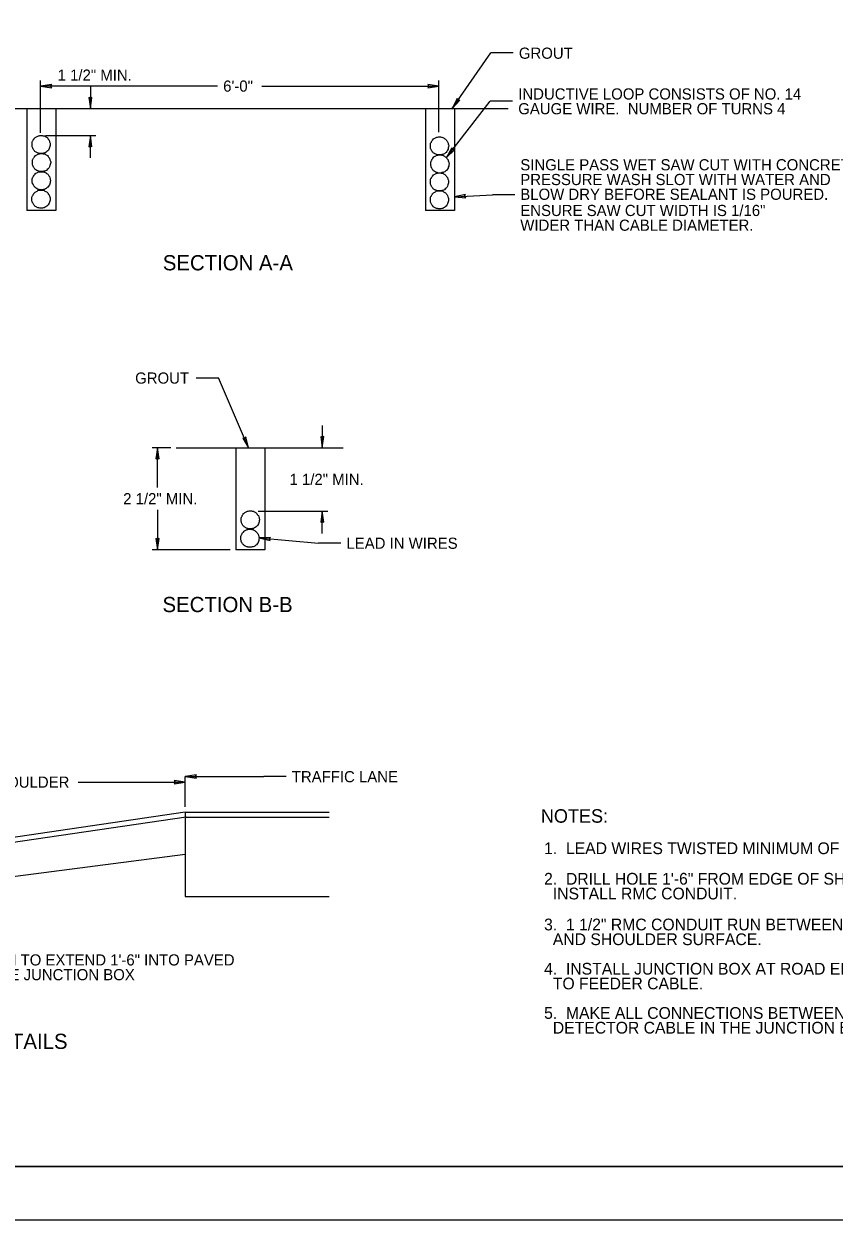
# Model space of a CAD drawing. Extents: x 507907 to 704973, y 495717 to 704964.
# Drawn here: x 508342.6 to 508570, y 495717 to 496052.9 of the extents above; entities that cross this region are included whole.
import ezdxf

# ---------------------------------------------------------------- set-up
doc = ezdxf.new("R2010")
doc.units = 0
doc.layers.add('1', color=7, linetype='Continuous')
doc.layers.add('41', color=7, linetype='Continuous')

msp = doc.modelspace()

# ---------------------------------------------------------------- linework, layer by layer
at = {"layer": '1'}
for p, q in [((508462.78, 496029.08), (508473.67, 496044.7)), ((508479.94, 496044.7), (508473.67, 496044.7)), ((508347.24, 496022.26), (508347.24, 496036.96)), ((508459.07, 496022.42), (508459.07, 496036.96)), ((508396.95, 496035.39), (508347.24, 496035.39)), ((508361.24, 496035.35), (508361.24, 496029.08)), ((508409.36, 496035.39), (508459.07, 496035.39)), ((508322.12, 496029.08), (508478.46, 496029.08)), ((508343.4, 496029.08), (508343.4, 496000.44)), ((508351.58, 496029.08), (508351.58, 496000.44)), ((508353.75, 496029.08), (508362.81, 496029.08)), ((508455.26, 496029.08), (508455.26, 496000.44)), ((508461.15, 496015.33), (508473.49, 496031.18)), ((508463.45, 496029.08), (508463.45, 496000.44)), ((508479.76, 496031.18), (508473.49, 496031.18)), ((508348.67, 496021.51), (508362.81, 496021.51)), ((508361.24, 496015.24), (508361.24, 496021.51)), ((508463.45, 496004.33), (508474.07, 496004.85)), ((508480.34, 496004.85), (508474.07, 496004.85)), ((508351.58, 496000.44), (508343.4, 496000.44)), ((508463.45, 496000.44), (508455.26, 496000.44)), ((508390.93, 495953.48), (508397.2, 495953.48)), ((508405.66, 495933.86), (508397.2, 495953.48)), ((508426.33, 495940.13), (508426.33, 495933.86)), ((508383.82, 495933.86), (508378.55, 495933.86)), ((508380.11, 495922.67), (508380.11, 495933.86)), ((508385.35, 495933.86), (508432.15, 495933.86)), ((508402.03, 495933.86), (508402.03, 495905.21)), ((508410.21, 495933.86), (508410.21, 495905.21)), ((508416.16, 495933.86), (508427.9, 495933.86)), ((508380.11, 495916.4), (508380.11, 495905.21)), ((508408.32, 495916.08), (508427.9, 495916.08)), ((508426.33, 495909.81), (508426.33, 495916.08)), ((508408.6, 495908.52), (508425.28, 495907.01)), ((508400.46, 495905.21), (508378.55, 495905.21)), ((508410.21, 495905.21), (508402.03, 495905.21)), ((508431.55, 495907.01), (508425.28, 495907.01)), ((508387.88, 495833.06), (508387.88, 495841.52)), ((508387.88, 495841.52), (508409.94, 495841.52)), ((508416.21, 495841.52), (508409.94, 495841.52)), ((508357.79, 495839.95), (508387.88, 495839.95)), ((508387.88, 495831.49), (508321.24, 495821.73)), ((508387.88, 495831.49), (508428.28, 495831.49)), ((508387.88, 495831.49), (508387.88, 495807.87)), ((508388.09, 495830.08), (508321.72, 495820.43)), ((508387.88, 495830.08), (508428.28, 495830.08)), ((508387.88, 495819.68), (508300.4, 495808.32)), ((508387.88, 495807.87), (508428.28, 495807.87)), ((508170.72, 495731.99), (509160.72, 495731.99)), ((509163.72, 495716.99), (508115.55, 495716.99))]:
    msp.add_line(p, q, dxfattribs=at)
for points in [[(508347.24, 496035.39), (508350.38, 496034.95), (508350.05, 496035.39), (508350.38, 496035.84)], [(508347.24, 496035.39), (508350.38, 496034.95), (508350.05, 496035.39), (508350.38, 496035.84)], [(508459.07, 496035.39), (508455.93, 496035.84), (508456.26, 496035.39), (508455.93, 496034.95)], [(508459.07, 496035.39), (508455.93, 496035.84), (508456.26, 496035.39), (508455.93, 496034.95)], [(508361.24, 496029.08), (508361.69, 496032.22), (508361.24, 496031.89), (508360.79, 496032.22)], [(508462.78, 496029.08), (508464.95, 496031.4), (508464.39, 496031.38), (508464.21, 496031.92)], [(508347.44, 496016.45), (508347.3, 496016.45), (508347.05, 496016.45), (508346.85, 496016.5), (508346.7, 496016.55), (508346.56, 496016.55), (508346.36, 496016.65), (508346.21, 496016.75), (508346.07, 496016.8), (508345.87, 496016.94), (508345.68, 496017.04), (508345.57, 496017.24), (508345.47, 496017.29), (508345.38, 496017.44), (508345.28, 496017.59), (508345.18, 496017.73), (508345.08, 496017.98), (508344.99, 496018.12), (508344.94, 496018.32), (508344.89, 496018.51), (508344.89, 496018.71), (508344.89, 496018.86), (508344.89, 496019), (508344.89, 496019.2), (508344.89, 496019.3), (508344.89, 496019.5), (508344.94, 496019.74), (508345.03, 496019.94), (508345.13, 496020.04), (508345.18, 496020.23), (508345.23, 496020.34), (508345.38, 496020.48), (508345.43, 496020.58), (508345.47, 496020.73), (508345.57, 496020.73), (508345.77, 496020.97), (508345.92, 496021.07), (508346.12, 496021.17), (508346.31, 496021.27), (508346.46, 496021.36), (508346.65, 496021.46), (508346.85, 496021.46), (508347.1, 496021.51), (508347.34, 496021.51), (508347.59, 496021.51), (508347.74, 496021.51), (508347.93, 496021.46), (508348.08, 496021.46), (508348.32, 496021.41), (508348.52, 496021.27), (508348.77, 496021.17), (508348.92, 496021.02), (508349.11, 496020.92), (508349.31, 496020.73), (508349.4, 496020.53), (508349.55, 496020.34), (508349.7, 496020.18), (508349.8, 496019.79), (508349.9, 496019.6), (508349.95, 496019.35), (508350, 496019.15), (508350, 496018.95), (508349.95, 496018.71), (508349.9, 496018.42), (508349.8, 496018.12), (508349.7, 496017.83), (508349.45, 496017.44), (508349.26, 496017.19), (508349.06, 496017.04), (508348.82, 496016.8), (508348.57, 496016.7), (508348.32, 496016.55), (508348.08, 496016.55), (508347.83, 496016.45), (508347.59, 496016.45)], [(508361.24, 496021.51), (508360.79, 496018.37), (508361.24, 496018.7), (508361.69, 496018.37)], [(508361.24, 496021.51), (508360.79, 496018.37), (508361.24, 496018.7), (508361.69, 496018.37)], [(508459.26, 496016.05), (508459.11, 496016.05), (508458.86, 496016.05), (508458.67, 496016.1), (508458.52, 496016.15), (508458.38, 496016.15), (508458.17, 496016.25), (508458.03, 496016.34), (508457.88, 496016.39), (508457.68, 496016.54), (508457.49, 496016.64), (508457.39, 496016.84), (508457.29, 496016.89), (508457.19, 496017.03), (508457.1, 496017.18), (508457, 496017.33), (508456.9, 496017.57), (508456.8, 496017.72), (508456.75, 496017.92), (508456.7, 496018.12), (508456.7, 496018.31), (508456.7, 496018.46), (508456.7, 496018.61), (508456.7, 496018.8), (508456.7, 496018.9), (508456.7, 496019.09), (508456.75, 496019.34), (508456.85, 496019.54), (508456.95, 496019.64), (508457, 496019.83), (508457.05, 496019.93), (508457.19, 496020.08), (508457.24, 496020.18), (508457.29, 496020.32), (508457.39, 496020.32), (508457.59, 496020.57), (508457.73, 496020.67), (508457.93, 496020.76), (508458.12, 496020.87), (508458.28, 496020.97), (508458.47, 496021.06), (508458.67, 496021.06), (508458.91, 496021.11), (508459.16, 496021.11), (508459.4, 496021.11), (508459.55, 496021.11), (508459.75, 496021.06), (508459.9, 496021.06), (508460.14, 496021.01), (508460.34, 496020.87), (508460.58, 496020.76), (508460.73, 496020.62), (508460.92, 496020.52), (508461.12, 496020.32), (508461.22, 496020.13), (508461.37, 496019.93), (508461.52, 496019.78), (508461.62, 496019.39), (508461.71, 496019.19), (508461.76, 496018.95), (508461.81, 496018.75), (508461.81, 496018.56), (508461.76, 496018.31), (508461.71, 496018.02), (508461.62, 496017.72), (508461.52, 496017.43), (508461.27, 496017.03), (508461.07, 496016.79), (508460.88, 496016.64), (508460.63, 496016.39), (508460.39, 496016.3), (508460.14, 496016.15), (508459.9, 496016.15), (508459.65, 496016.05), (508459.4, 496016.05)], [(508347.54, 496011.4), (508347.4, 496011.4), (508347.15, 496011.4), (508346.95, 496011.45), (508346.8, 496011.5), (508346.66, 496011.5), (508346.46, 496011.59), (508346.31, 496011.69), (508346.17, 496011.74), (508345.97, 496011.89), (508345.77, 496011.98), (508345.67, 496012.18), (508345.57, 496012.23), (508345.48, 496012.38), (508345.38, 496012.53), (508345.28, 496012.68), (508345.18, 496012.92), (508345.08, 496013.07), (508345.04, 496013.26), (508344.99, 496013.46), (508344.99, 496013.65), (508344.99, 496013.8), (508344.99, 496013.95), (508344.99, 496014.15), (508344.99, 496014.25), (508344.99, 496014.44), (508345.04, 496014.69), (508345.13, 496014.88), (508345.23, 496014.98), (508345.28, 496015.18), (508345.33, 496015.28), (508345.48, 496015.43), (508345.52, 496015.53), (508345.57, 496015.67), (508345.67, 496015.67), (508345.87, 496015.92), (508346.02, 496016.01), (508346.22, 496016.11), (508346.41, 496016.21), (508346.56, 496016.31), (508346.75, 496016.41), (508346.95, 496016.41), (508347.2, 496016.45), (508347.44, 496016.45), (508347.69, 496016.45), (508347.83, 496016.45), (508348.03, 496016.41), (508348.18, 496016.41), (508348.42, 496016.36), (508348.62, 496016.21), (508348.87, 496016.11), (508349.01, 496015.96), (508349.21, 496015.87), (508349.4, 496015.67), (508349.5, 496015.48), (508349.65, 496015.28), (508349.8, 496015.13), (508349.9, 496014.73), (508350, 496014.54), (508350.05, 496014.3), (508350.1, 496014.1), (508350.1, 496013.9), (508350.05, 496013.65), (508350, 496013.36), (508349.9, 496013.07), (508349.8, 496012.77), (508349.55, 496012.38), (508349.36, 496012.13), (508349.16, 496011.98), (508348.92, 496011.74), (508348.67, 496011.64), (508348.42, 496011.5), (508348.18, 496011.5), (508347.93, 496011.4), (508347.69, 496011.4)], [(508459.35, 496010.99), (508459.21, 496010.99), (508458.96, 496010.99), (508458.76, 496011.04), (508458.62, 496011.09), (508458.47, 496011.09), (508458.27, 496011.18), (508458.12, 496011.28), (508457.98, 496011.33), (508457.78, 496011.48), (508457.59, 496011.58), (508457.49, 496011.78), (508457.39, 496011.83), (508457.29, 496011.97), (508457.2, 496012.12), (508457.09, 496012.26), (508456.99, 496012.51), (508456.9, 496012.66), (508456.85, 496012.86), (508456.8, 496013.06), (508456.8, 496013.25), (508456.8, 496013.4), (508456.8, 496013.54), (508456.8, 496013.74), (508456.8, 496013.84), (508456.8, 496014.03), (508456.85, 496014.28), (508456.94, 496014.48), (508457.04, 496014.58), (508457.09, 496014.77), (508457.14, 496014.87), (508457.29, 496015.02), (508457.34, 496015.11), (508457.39, 496015.26), (508457.49, 496015.26), (508457.68, 496015.5), (508457.83, 496015.61), (508458.03, 496015.71), (508458.22, 496015.81), (508458.37, 496015.9), (508458.57, 496016), (508458.76, 496016), (508459.01, 496016.05), (508459.26, 496016.05), (508459.5, 496016.05), (508459.65, 496016.05), (508459.84, 496016), (508459.99, 496016), (508460.24, 496015.95), (508460.43, 496015.81), (508460.68, 496015.71), (508460.83, 496015.55), (508461.02, 496015.46), (508461.22, 496015.26), (508461.31, 496015.06), (508461.47, 496014.87), (508461.62, 496014.72), (508461.71, 496014.33), (508461.81, 496014.13), (508461.86, 496013.89), (508461.91, 496013.69), (508461.91, 496013.49), (508461.86, 496013.25), (508461.81, 496012.96), (508461.71, 496012.66), (508461.62, 496012.36), (508461.37, 496011.97), (508461.17, 496011.73), (508460.97, 496011.58), (508460.73, 496011.33), (508460.48, 496011.23), (508460.24, 496011.09), (508459.99, 496011.09), (508459.74, 496010.99), (508459.5, 496010.99)], [(508461.15, 496015.33), (508463.43, 496017.53), (508462.87, 496017.54), (508462.73, 496018.08)], [(508461.15, 496015.33), (508463.43, 496017.53), (508462.87, 496017.54), (508462.73, 496018.08)], [(508347.5, 496006.3), (508347.35, 496006.3), (508347.1, 496006.3), (508346.9, 496006.35), (508346.76, 496006.4), (508346.61, 496006.4), (508346.42, 496006.5), (508346.27, 496006.6), (508346.12, 496006.65), (508345.92, 496006.8), (508345.73, 496006.89), (508345.63, 496007.09), (508345.53, 496007.14), (508345.43, 496007.28), (508345.34, 496007.43), (508345.24, 496007.58), (508345.14, 496007.82), (508345.04, 496007.97), (508344.99, 496008.17), (508344.94, 496008.37), (508344.94, 496008.56), (508344.94, 496008.71), (508344.94, 496008.85), (508344.94, 496009.05), (508344.94, 496009.15), (508344.94, 496009.34), (508344.99, 496009.6), (508345.09, 496009.79), (508345.19, 496009.89), (508345.24, 496010.08), (508345.29, 496010.18), (508345.43, 496010.33), (508345.48, 496010.43), (508345.53, 496010.57), (508345.63, 496010.57), (508345.82, 496010.82), (508345.97, 496010.92), (508346.17, 496011.02), (508346.37, 496011.12), (508346.51, 496011.21), (508346.71, 496011.31), (508346.9, 496011.31), (508347.15, 496011.36), (508347.4, 496011.36), (508347.64, 496011.36), (508347.79, 496011.36), (508347.99, 496011.31), (508348.13, 496011.31), (508348.38, 496011.26), (508348.58, 496011.12), (508348.82, 496011.02), (508348.97, 496010.87), (508349.17, 496010.77), (508349.36, 496010.57), (508349.46, 496010.38), (508349.61, 496010.18), (508349.75, 496010.04), (508349.85, 496009.64), (508349.95, 496009.45), (508350, 496009.2), (508350.05, 496009), (508350.05, 496008.81), (508350, 496008.56), (508349.95, 496008.27), (508349.85, 496007.97), (508349.75, 496007.68), (508349.51, 496007.28), (508349.31, 496007.04), (508349.12, 496006.89), (508348.87, 496006.65), (508348.62, 496006.54), (508348.38, 496006.4), (508348.13, 496006.4), (508347.89, 496006.3), (508347.64, 496006.3)], [(508459.24, 496005.96), (508459.1, 496005.96), (508458.85, 496005.96), (508458.66, 496006.01), (508458.51, 496006.06), (508458.36, 496006.06), (508458.16, 496006.16), (508458.01, 496006.26), (508457.87, 496006.31), (508457.67, 496006.45), (508457.48, 496006.56), (508457.38, 496006.75), (508457.28, 496006.8), (508457.18, 496006.95), (508457.08, 496007.09), (508456.99, 496007.24), (508456.89, 496007.49), (508456.79, 496007.63), (508456.74, 496007.83), (508456.69, 496008.03), (508456.69, 496008.23), (508456.69, 496008.37), (508456.69, 496008.52), (508456.69, 496008.71), (508456.69, 496008.81), (508456.69, 496009.01), (508456.74, 496009.25), (508456.84, 496009.45), (508456.94, 496009.55), (508456.99, 496009.75), (508457.04, 496009.84), (508457.18, 496009.99), (508457.23, 496010.09), (508457.28, 496010.24), (508457.38, 496010.24), (508457.57, 496010.48), (508457.72, 496010.58), (508457.92, 496010.68), (508458.11, 496010.78), (508458.26, 496010.88), (508458.46, 496010.98), (508458.66, 496010.98), (508458.9, 496011.03), (508459.14, 496011.03), (508459.39, 496011.03), (508459.54, 496011.03), (508459.74, 496010.98), (508459.88, 496010.98), (508460.13, 496010.93), (508460.33, 496010.78), (508460.57, 496010.68), (508460.72, 496010.53), (508460.91, 496010.43), (508461.11, 496010.24), (508461.2, 496010.04), (508461.36, 496009.84), (508461.5, 496009.7), (508461.6, 496009.31), (508461.7, 496009.11), (508461.75, 496008.86), (508461.8, 496008.67), (508461.8, 496008.47), (508461.75, 496008.23), (508461.7, 496007.93), (508461.6, 496007.63), (508461.5, 496007.34), (508461.26, 496006.95), (508461.06, 496006.7), (508460.86, 496006.56), (508460.62, 496006.31), (508460.37, 496006.21), (508460.13, 496006.06), (508459.88, 496006.06), (508459.64, 496005.96), (508459.39, 496005.96)], [(508347.41, 496001.12), (508347.26, 496001.12), (508347.01, 496001.12), (508346.82, 496001.17), (508346.67, 496001.21), (508346.52, 496001.21), (508346.32, 496001.31), (508346.18, 496001.42), (508346.03, 496001.47), (508345.84, 496001.61), (508345.64, 496001.71), (508345.54, 496001.91), (508345.44, 496001.95), (508345.35, 496002.1), (508345.25, 496002.25), (508345.15, 496002.39), (508345.05, 496002.64), (508344.95, 496002.79), (508344.9, 496002.99), (508344.85, 496003.18), (508344.85, 496003.38), (508344.85, 496003.52), (508344.85, 496003.67), (508344.85, 496003.87), (508344.85, 496003.96), (508344.85, 496004.17), (508344.9, 496004.41), (508345, 496004.61), (508345.1, 496004.71), (508345.15, 496004.9), (508345.2, 496005), (508345.35, 496005.15), (508345.4, 496005.24), (508345.44, 496005.39), (508345.54, 496005.39), (508345.74, 496005.64), (508345.89, 496005.74), (508346.08, 496005.83), (508346.28, 496005.93), (508346.42, 496006.03), (508346.62, 496006.13), (508346.82, 496006.13), (508347.06, 496006.18), (508347.31, 496006.18), (508347.55, 496006.18), (508347.7, 496006.18), (508347.9, 496006.13), (508348.05, 496006.13), (508348.29, 496006.08), (508348.49, 496005.93), (508348.73, 496005.83), (508348.88, 496005.69), (508349.08, 496005.59), (508349.27, 496005.39), (508349.37, 496005.19), (508349.52, 496005), (508349.67, 496004.85), (508349.77, 496004.46), (508349.87, 496004.26), (508349.91, 496004.01), (508349.96, 496003.82), (508349.96, 496003.62), (508349.91, 496003.38), (508349.87, 496003.08), (508349.77, 496002.79), (508349.67, 496002.49), (508349.42, 496002.1), (508349.22, 496001.86), (508349.03, 496001.71), (508348.78, 496001.47), (508348.54, 496001.37), (508348.29, 496001.21), (508348.05, 496001.21), (508347.8, 496001.12), (508347.55, 496001.12)], [(508459.24, 496000.94), (508459.1, 496000.94), (508458.85, 496000.94), (508458.66, 496000.99), (508458.51, 496001.04), (508458.36, 496001.04), (508458.16, 496001.13), (508458.01, 496001.23), (508457.87, 496001.28), (508457.67, 496001.43), (508457.48, 496001.53), (508457.38, 496001.73), (508457.28, 496001.78), (508457.18, 496001.92), (508457.08, 496002.07), (508456.99, 496002.22), (508456.89, 496002.46), (508456.79, 496002.61), (508456.74, 496002.8), (508456.69, 496003), (508456.69, 496003.2), (508456.69, 496003.35), (508456.69, 496003.49), (508456.69, 496003.69), (508456.69, 496003.79), (508456.69, 496003.98), (508456.74, 496004.23), (508456.84, 496004.43), (508456.94, 496004.53), (508456.99, 496004.72), (508457.04, 496004.82), (508457.18, 496004.97), (508457.23, 496005.06), (508457.28, 496005.21), (508457.38, 496005.21), (508457.57, 496005.46), (508457.72, 496005.55), (508457.92, 496005.65), (508458.11, 496005.75), (508458.26, 496005.85), (508458.46, 496005.95), (508458.66, 496005.95), (508458.9, 496006), (508459.14, 496006), (508459.39, 496006), (508459.54, 496006), (508459.74, 496005.95), (508459.88, 496005.95), (508460.13, 496005.9), (508460.33, 496005.75), (508460.57, 496005.65), (508460.72, 496005.5), (508460.91, 496005.41), (508461.11, 496005.21), (508461.2, 496005.02), (508461.36, 496004.82), (508461.5, 496004.67), (508461.6, 496004.28), (508461.7, 496004.08), (508461.75, 496003.84), (508461.8, 496003.64), (508461.8, 496003.44), (508461.75, 496003.2), (508461.7, 496002.9), (508461.6, 496002.61), (508461.5, 496002.31), (508461.26, 496001.92), (508461.06, 496001.68), (508460.86, 496001.53), (508460.62, 496001.28), (508460.37, 496001.18), (508460.13, 496001.04), (508459.88, 496001.04), (508459.64, 496000.94), (508459.39, 496000.94)], [(508463.45, 496004.33), (508466.61, 496004.04), (508466.25, 496004.47), (508466.56, 496004.94)], [(508463.45, 496004.33), (508466.61, 496004.04), (508466.25, 496004.47), (508466.56, 496004.94)], [(508405.66, 495933.86), (508404.83, 495936.92), (508404.55, 495936.43), (508404, 495936.57)], [(508405.66, 495933.86), (508404.83, 495936.92), (508404.55, 495936.43), (508404, 495936.57)], [(508426.33, 495933.86), (508426.78, 495937), (508426.33, 495936.66), (508425.88, 495937)], [(508426.33, 495933.86), (508426.78, 495937), (508426.33, 495936.66), (508425.88, 495937)], [(508380.11, 495933.86), (508379.66, 495930.72), (508380.11, 495931.05), (508380.56, 495930.72)], [(508380.11, 495933.86), (508379.66, 495930.72), (508380.11, 495931.05), (508380.56, 495930.72)], [(508406.13, 495911.08), (508405.98, 495911.08), (508405.74, 495911.08), (508405.54, 495911.12), (508405.4, 495911.17), (508405.25, 495911.17), (508405.05, 495911.27), (508404.9, 495911.37), (508404.75, 495911.42), (508404.56, 495911.56), (508404.36, 495911.66), (508404.27, 495911.86), (508404.17, 495911.91), (508404.07, 495912.06), (508403.97, 495912.21), (508403.87, 495912.35), (508403.78, 495912.6), (508403.68, 495912.74), (508403.63, 495912.94), (508403.58, 495913.14), (508403.58, 495913.34), (508403.58, 495913.48), (508403.58, 495913.63), (508403.58, 495913.83), (508403.58, 495913.92), (508403.58, 495914.12), (508403.63, 495914.36), (508403.73, 495914.56), (508403.82, 495914.66), (508403.87, 495914.86), (508403.92, 495914.96), (508404.07, 495915.1), (508404.12, 495915.2), (508404.17, 495915.35), (508404.27, 495915.35), (508404.46, 495915.59), (508404.61, 495915.69), (508404.8, 495915.79), (508405, 495915.89), (508405.15, 495915.99), (508405.35, 495916.08), (508405.54, 495916.08), (508405.79, 495916.13), (508406.03, 495916.13), (508406.28, 495916.13), (508406.42, 495916.13), (508406.62, 495916.08), (508406.77, 495916.08), (508407.02, 495916.03), (508407.21, 495915.89), (508407.45, 495915.79), (508407.6, 495915.64), (508407.8, 495915.54), (508408, 495915.35), (508408.1, 495915.15), (508408.24, 495914.96), (508408.39, 495914.81), (508408.49, 495914.41), (508408.59, 495914.22), (508408.63, 495913.97), (508408.68, 495913.78), (508408.68, 495913.58), (508408.63, 495913.34), (508408.59, 495913.04), (508408.49, 495912.74), (508408.39, 495912.45), (508408.15, 495912.06), (508407.95, 495911.81), (508407.75, 495911.66), (508407.5, 495911.42), (508407.26, 495911.32), (508407.02, 495911.17), (508406.77, 495911.17), (508406.53, 495911.08), (508406.28, 495911.08)], [(508426.33, 495916.08), (508425.88, 495912.94), (508426.33, 495913.28), (508426.78, 495912.94)], [(508380.11, 495905.21), (508380.56, 495908.35), (508380.11, 495908.01), (508379.66, 495908.35)], [(508406.04, 495905.89), (508405.9, 495905.89), (508405.65, 495905.89), (508405.45, 495905.94), (508405.3, 495905.99), (508405.16, 495905.99), (508404.96, 495906.09), (508404.81, 495906.18), (508404.67, 495906.23), (508404.47, 495906.38), (508404.28, 495906.48), (508404.18, 495906.67), (508404.08, 495906.72), (508403.98, 495906.88), (508403.88, 495907.02), (508403.78, 495907.17), (508403.68, 495907.41), (508403.59, 495907.56), (508403.54, 495907.76), (508403.49, 495907.95), (508403.49, 495908.15), (508403.49, 495908.3), (508403.49, 495908.45), (508403.49, 495908.64), (508403.49, 495908.74), (508403.49, 495908.94), (508403.54, 495909.18), (508403.63, 495909.38), (508403.73, 495909.47), (508403.78, 495909.68), (508403.83, 495909.77), (508403.98, 495909.92), (508404.03, 495910.02), (508404.08, 495910.16), (508404.18, 495910.16), (508404.37, 495910.41), (508404.52, 495910.51), (508404.72, 495910.61), (508404.91, 495910.7), (508405.06, 495910.8), (508405.26, 495910.9), (508405.45, 495910.9), (508405.7, 495910.95), (508405.95, 495910.95), (508406.19, 495910.95), (508406.34, 495910.95), (508406.53, 495910.9), (508406.68, 495910.9), (508406.92, 495910.85), (508407.13, 495910.7), (508407.37, 495910.61), (508407.52, 495910.46), (508407.71, 495910.36), (508407.91, 495910.16), (508408.01, 495909.97), (508408.15, 495909.77), (508408.3, 495909.63), (508408.4, 495909.23), (508408.5, 495909.03), (508408.55, 495908.79), (508408.6, 495908.59), (508408.6, 495908.4), (508408.55, 495908.15), (508408.5, 495907.85), (508408.4, 495907.56), (508408.3, 495907.27), (508408.05, 495906.88), (508407.86, 495906.63), (508407.66, 495906.48), (508407.42, 495906.23), (508407.17, 495906.14), (508406.92, 495905.99), (508406.68, 495905.99), (508406.43, 495905.89), (508406.19, 495905.89)], [(508408.6, 495908.52), (508411.69, 495907.79), (508411.39, 495908.26), (508411.77, 495908.68)], [(508387.88, 495841.52), (508391.03, 495841.07), (508390.69, 495841.52), (508391.03, 495841.97)], [(508387.88, 495839.95), (508384.74, 495840.4), (508385.08, 495839.95), (508384.74, 495839.5)], [(508387.88, 495839.95), (508384.74, 495840.4), (508385.08, 495839.95), (508384.74, 495839.5)]]:
    msp.add_lwpolyline(points, close=True, dxfattribs=at)
at = {"layer": '41'}
for points in [[(508115.55, 496376.99), (509163.72, 496376.99), (509163.72, 495716.99), (508115.55, 495716.99)], [(508170.72, 496361.99), (509160.72, 496361.99), (509160.72, 495731.99), (508170.72, 495731.99)]]:
    msp.add_lwpolyline(points, close=True, dxfattribs=at)

# ---------------------------------------------------------------- texts
at = {"layer": '1'}
for s, height, p in [('GROUT', 3.135, (508481.51, 496043.07)), ('1 1/2" MIN.', 3.135, (508352.05, 496036.92)), ('6\'-0"', 3.135, (508398.52, 496033.83)), ('INDUCTIVE LOOP CONSISTS OF NO. 14', 3.135, (508481.33, 496031.62)), ('GAUGE WIRE.  NUMBER OF TURNS 4', 3.135, (508481.33, 496027.48)), ('SINGLE PASS WET SAW CUT WITH CONCRETE BLADE.', 3.135, (508481.91, 496011.74)), ('PRESSURE WASH SLOT WITH WATER AND', 3.135, (508481.91, 496007.6)), ('BLOW DRY BEFORE SEALANT IS POURED.  ', 3.135, (508481.91, 496003.46)), ('ENSURE SAW CUT WIDTH IS 1/16"', 3.135, (508481.91, 495998.91)), ('WIDER THAN CABLE DIAMETER.', 3.135, (508481.91, 495994.77)), ('SECTION A-A', 4.275, (508381.57, 495983.66)), ('GROUT', 3.135, (508373.81, 495951.85)), ('1 1/2" MIN.', 3.135, (508417.14, 495923.4)), ('2 1/2" MIN.', 3.135, (508370.45, 495917.97)), ('LEAD IN WIRES', 3.135, (508433.11, 495905.47)), ('SECTION B-B', 4.275, (508381.49, 495887.69)), ('SHOULDER', 3.135, (508332.06, 495838.39)), ('TRAFFIC LANE', 3.135, (508417.77, 495839.92)), ('NOTES:', 3.79, (508487.68, 495828.56)), ('1.  LEAD WIRES TWISTED MINIMUM OF 3 TURNS PER FOOT.', 3.3, (508488.59, 495819.74)), ('2.  DRILL HOLE 1\'-6" FROM EDGE OF SHOULDER TO ', 3.3, (508488.59, 495811.17)), ('  INSTALL RMC CONDUIT.', 3.3, (508488.59, 495807.03)), ('3.  1 1/2" RMC CONDUIT RUN BETWEEN JUNCTION BOX', 3.3, (508488.59, 495798.33)), ('  AND SHOULDER SURFACE.', 3.3, (508488.59, 495794.19)), ('1 1/2" RMC CONDUIT RUN TO EXTEND 1\'-6" INTO PAVED', 3.135, (508288.46, 495788.47)), ('ROADWAY TO ROAD SIDE JUNCTION BOX', 3.135, (508288.46, 495784.33)), ('4.  INSTALL JUNCTION BOX AT ROAD EDGE FOR  CONNECTIONS', 3.3, (508488.59, 495785.91)), ('  TO FEEDER CABLE.', 3.3, (508488.59, 495781.77)), ('5.  MAKE ALL CONNECTIONS BETWEEN LEAD WIRES AND LOOP', 3.3, (508488.59, 495773.49)), ('  DETECTOR CABLE IN THE JUNCTION BOX.  ', 3.3, (508488.59, 495769.35)), ('LOOP CABLE ROUTING DETAILS', 4.275, (508265.25, 495765.04))]:
    msp.add_text(s, height=height, dxfattribs=at).set_placement(p)

doc.saveas('drawing.dxf')
